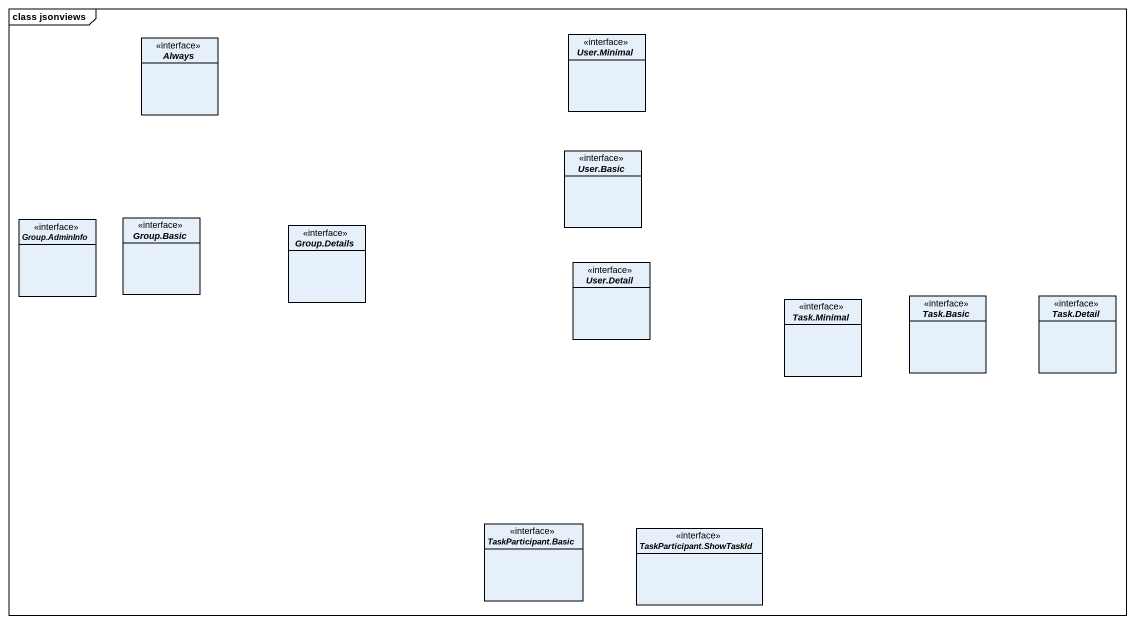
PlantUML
@startuml
mainframe class jsonviews
hide circle
hide empty members
interface Always
interface "User.Minimal" as User_Minimal
interface "User.Basic" as User_Basic
interface "Group.AdminInfo" as Group_AdminInfo
interface "Group.Basic" as Group_Basic
interface "Group.Details" as Group_Details
interface "User.Detail" as User_Detail
interface "Task.Minimal" as Task_Minimal
interface "Task.Basic" as Task_Basic
interface "Task.Detail" as Task_Detail
interface "TaskParticipant.Basic" as TaskParticipant_Basic
interface "TaskParticipant.ShowTaskId" as TaskParticipant_ShowTaskId
@enduml
